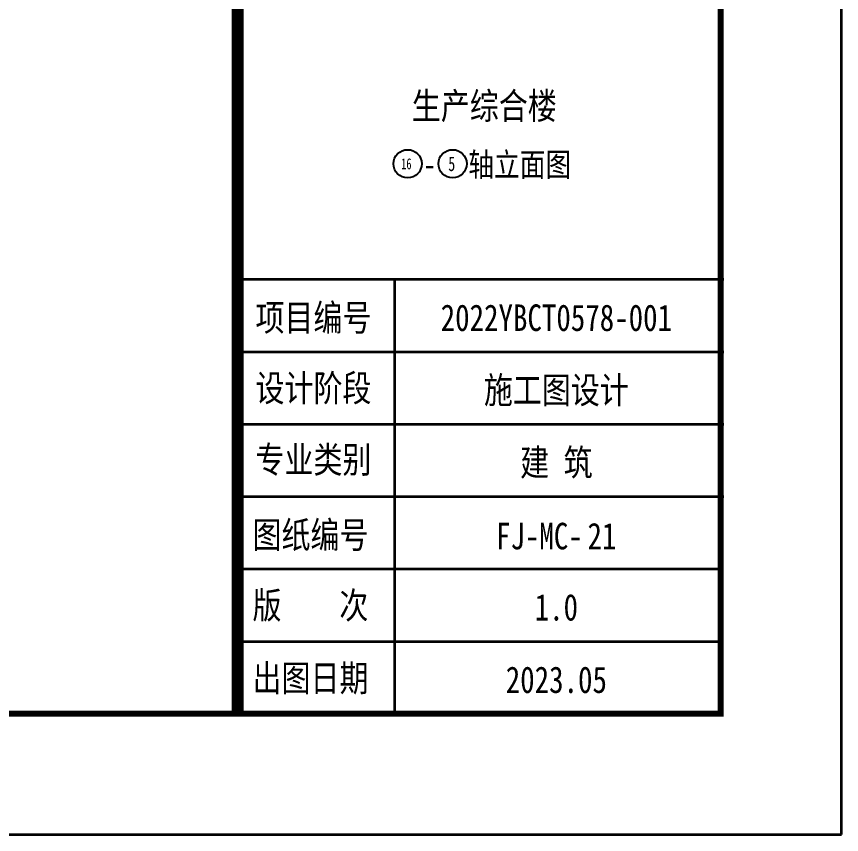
# Model space of a CAD drawing. Header units: millimetres. Extents: x 708158 to 1984082, y -168213 to -53.
# Drawn here: x 950210 to 960458, y -107700 to -97533 of the extents above; entities that cross this region are included whole.
import ezdxf
from ezdxf.enums import TextEntityAlignment as Align

# ---------------------------------------------------------------- set-up
doc = ezdxf.new("R2010")
doc.units = ezdxf.units.MM
doc.header["$LTSCALE"] = 1000
doc.layers.get('0').update_dxf_attribs({"color": 8})
doc.layers.add('PUB_TEXT', color=7, linetype='Continuous')
doc.layers.add('图框', color=4, linetype='Continuous', lineweight=35)
doc.styles.add('-黑体', font='simhei.ttf', dxfattribs={"width": 0.8})

# ---------------------------------------------------------------- blocks, each defined once
blk = doc.blocks.new('A$C998f5811')
at = {"layer": '图框', "color": 4}
for p, q in [((0, 0), (0, 89100)), ((-126150, 0), (0, 0))]:
    blk.add_line(p, q, dxfattribs=at)
at = {"layer": '图框', "linetype": 'Continuous'}
for p, q in [((-7463, 6900), (-1463, 6900)), ((-5550, 1497), (-5550, 6900)), ((-7463, 6000), (-1463, 6000)), ((-7463, 5100), (-1463, 5100)), ((-7463, 4200), (-1463, 4200)), ((-7500, 3300), (-1500, 3300)), ((-7500, 2400), (-1500, 2400))]:
    blk.add_line(p, q, dxfattribs=at)
at = {"layer": '图框', "color": 4, "const_width": 74.2}
blk.add_lwpolyline([(-122400, 1500), (-1500, 1500), (-1500, 87600), (-122400, 87600)], close=True, dxfattribs=at)
at = {"layer": '图框', "const_width": 150}
blk.add_lwpolyline([(-7500, 87600), (-7500, 1500)], dxfattribs=at)
at = {"layer": '图框', "style": '-黑体', "width": 0.8}
for s, p in [('项目编号', (-7279, 6259)), ('设计阶段', (-7279, 5383)), ('专业类别', (-7279, 4494)), ('图纸编号', (-7316, 3559)), ('版    次', (-7316, 2683)), ('出图日期', (-7316, 1778))]:
    blk.add_text(s, height=330, dxfattribs=at).set_placement(p)
for s, height, p in [('2022YBCT0578-001', 330.02, (-3542, 6258)), ('施工图设计', 330, (-3542, 5358)), ('建 筑', 330, (-3542, 4458)), ('FJ-MC-', 330, (-3753, 3544)), ('1.0', 330, (-3542, 2659)), ('2023.05', 330, (-3542, 1759))]:
    blk.add_text(s, height=height, dxfattribs=at).set_placement(p, align=Align.CENTER)

msp = doc.modelspace()

# ---------------------------------------------------------------- linework, layer by layer
at = {"layer": 'PUB_TEXT'}
for centre in [(955068.5, -99363.9), (955627, -99363.9)]:
    msp.add_circle(centre, 175.5, dxfattribs=at)

# ---------------------------------------------------------------- block references
msp.add_blockref('A$C998f5811', (960457.6, -107699.9))

# ---------------------------------------------------------------- texts
at = {"layer": 'PUB_TEXT', "style": '-黑体', "width": 0.8}
for s, p in [('生产综合楼', (956020.7, -98809.2)), ('21', (957482.2, -104155.4))]:
    msp.add_text(s, height=330.02, dxfattribs=at).set_placement(p, align=Align.CENTER)
for s, height, p in [('轴立面图', 292.91, (955822, -99519.9)), ('-', 292.9, (955263.5, -99519.9))]:
    msp.add_text(s, height=height, dxfattribs=at).set_placement(p)
at = {"layer": 'PUB_TEXT', "style": '-黑体'}
for s, height, width, p, p2 in [('16', 137.26, 0.809091, (954988.7, -99432.5), (955116.4, -99432.5)), ('5', 181.2, 0.823121, (955573.4, -99454.5), (955659.2, -99454.5))]:
    msp.add_text(s, height=height, dxfattribs=dict(at, width=width)).set_placement(p, p2, align=Align.FIT)

doc.saveas('drawing.dxf')
